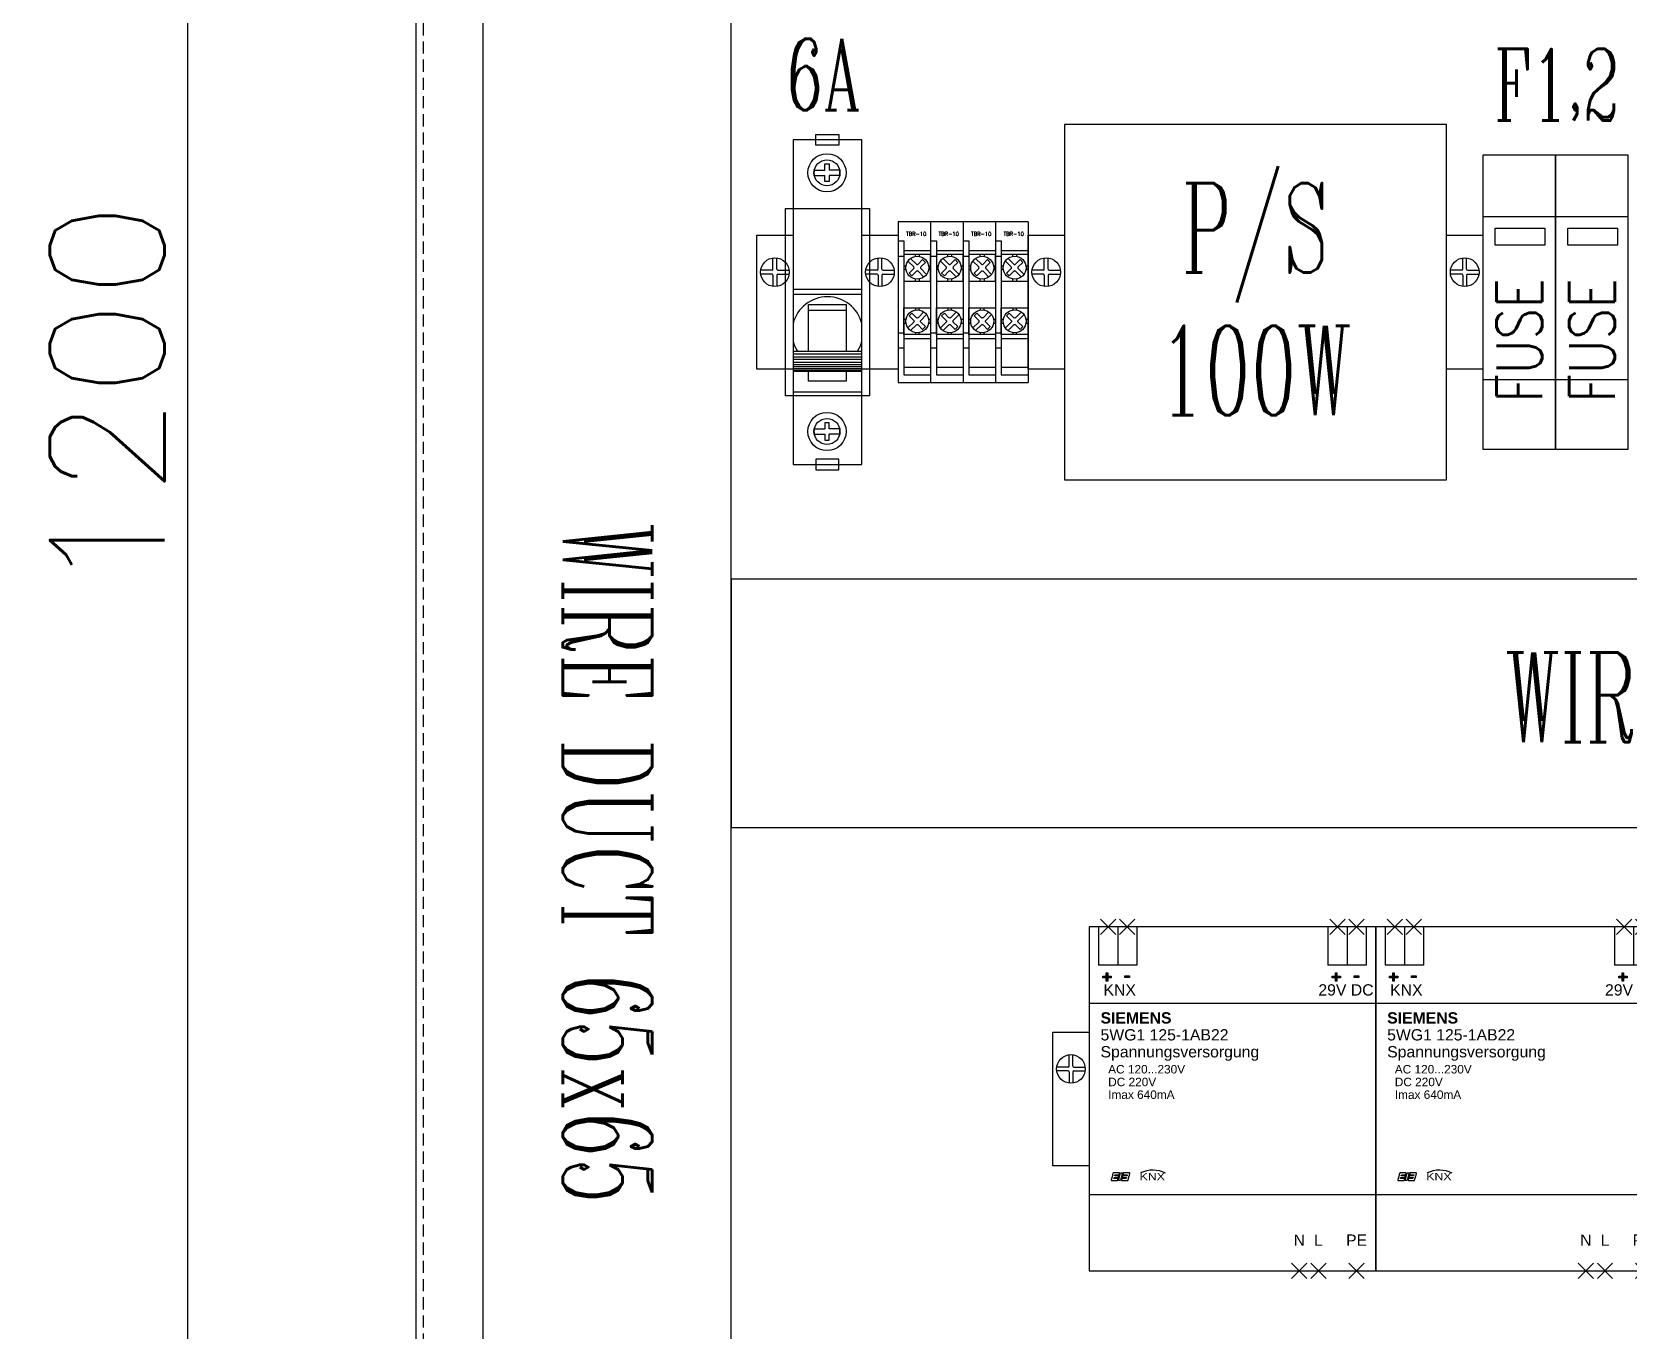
# Model space of a CAD drawing. Header units: millimetres. Extents: x 21506 to 58194, y 6783 to 13041.
# Drawn here: x 23497.2 to 23914.8, y 7715 to 8054.7 of the extents above; entities that cross this region are included whole.
import ezdxf
from ezdxf.enums import TextEntityAlignment as Align

# ---------------------------------------------------------------- set-up
doc = ezdxf.new("R2010")
doc.units = ezdxf.units.MM
doc.linetypes.add('HIDDEN', pattern=[9.525, 6.35, -3.175])
doc.layers.add('TEXT', color=11, linetype='Continuous')
doc.styles.add('ARIAL', font='arial.ttf')
doc.styles.add('ARIALB', font='arialbd.ttf')
doc.styles.add('CHINA', font='ROMANC.SHX', dxfattribs={"width": 0.8, "bigfont": 'stsl.shx'})
doc.styles.add('SANSSERIF', font='')
doc.styles.get("Standard").update_dxf_attribs({"font": ''})
doc.styles.add('STSL', font='simplex', dxfattribs={"bigfont": 'STSL.SHX'})
doc.styles.add('文字-水平', font='txt.shx', dxfattribs={"bigfont": 'ccad.shx'})
doc.styles.get('SANSSERIF').set_extended_font_data('SansSerif')
doc.styles.get('Standard').set_extended_font_data('MingLiU')
doc.dimstyles.get("Standard").update_dxf_attribs({"dimtxt": 0.18, "dimasz": 0.18, "dimexe": 0.18, "dimexo": 0.0625, "dimgap": 0.09, "dimtad": 0, "dimtih": 1, "dimtoh": 1, "dimdec": 4, "dimzin": 0, "dimdsep": 46, "dimtxsty": 'Standard', "dimcen": 0.09, "dimadec": 0, "dimazin": 0, "dimtfac": 1, "dimtdec": 4, "dimtofl": 0, "dimtmove": 0, "dimatfit": 3, "dimfxl": 1, "dimtolj": 1, "dimtzin": 0, "dimarcsym": 0})

# ---------------------------------------------------------------- blocks, each defined once
blk = doc.blocks.new('C60')
for p, q in [((5.48, 33.85), (5.48, 33.85)), ((5.48, 33.85), (5.48, 33.85)), ((5.55, 34.55), (5.55, 34.55)), ((5.55, 34.55), (5.55, 34.55)), ((5.55, 34.55), (8.28, 34.55)), ((8.28, 36.15), (9.48, 36.15)), ((8.28, 34.55), (8.28, 36.15)), ((8.28, 36.15), (8.28, 36.15)), ((8.28, 34.55), (8.28, 34.55)), ((9.48, 36.15), (9.48, 34.55)), ((9.48, 36.15), (9.48, 36.15)), ((12.21, 34.55), (9.48, 34.55)), ((9.48, 34.55), (9.48, 34.55)), ((12.21, 34.55), (12.21, 34.55)), ((12.21, 34.55), (12.21, 34.55)), ((12.21, 34.55), (12.21, 34.55)), ((12.28, 33.85), (12.28, 33.85)), ((12.28, 33.85), (12.28, 33.85)), ((12.28, 33.85), (12.28, 33.85)), ((12.28, 33.85), (12.28, 33.85)), ((5.55, 33.15), (5.55, 33.15)), ((5.55, 33.15), (8.28, 33.15)), ((5.55, 33.15), (5.55, 33.15)), ((8.28, 33.15), (8.28, 33.15)), ((8.28, 31.55), (8.28, 33.15)), ((9.48, 31.55), (8.28, 31.55)), ((8.28, 31.55), (8.28, 31.55)), ((12.21, 33.15), (9.48, 33.15)), ((9.48, 33.15), (9.48, 31.55)), ((9.48, 33.15), (9.48, 33.15)), ((9.48, 31.55), (9.48, 31.55)), ((12.21, 33.15), (12.21, 33.15)), ((0, 3.43), (18, 3.43)), ((0, 2.06), (18, 2.06)), ((4.07, -2.13), (13.93, -2.13)), ((0, -12.86), (18, -12.86)), ((0, -13.53), (18, -13.53)), ((0, -14.29), (18, -14.29)), ((0, -14.88), (18, -14.88)), ((0, -15.69), (18, -15.69)), ((0, -16.34), (18, -16.34)), ((0, -16.86), (18, -16.86)), ((0, -17.34), (18, -17.34)), ((0, -17.8), (18, -17.8)), ((0, -18.05), (18, -18.05)), ((0, -23.5), (18, -23.5)), ((5.55, -33.15), (5.55, -33.15)), ((5.55, -33.15), (8.28, -33.15)), ((5.55, -33.15), (5.55, -33.15)), ((8.28, -31.55), (8.28, -33.15)), ((9.48, -31.55), (8.28, -31.55)), ((8.28, -31.55), (8.28, -31.55)), ((8.28, -33.15), (8.28, -33.15)), ((9.48, -33.15), (9.48, -31.55)), ((9.48, -31.55), (9.48, -31.55)), ((12.21, -33.15), (9.48, -33.15)), ((9.48, -33.15), (9.48, -33.15)), ((12.21, -33.15), (12.21, -33.15)), ((5.48, -33.85), (5.48, -33.85)), ((5.48, -33.85), (5.48, -33.85)), ((5.55, -34.55), (5.55, -34.55)), ((5.55, -34.55), (5.55, -34.55)), ((5.55, -34.55), (8.28, -34.55)), ((8.28, -34.55), (8.28, -34.55)), ((8.28, -34.55), (8.28, -36.15)), ((8.28, -36.15), (9.48, -36.15)), ((8.28, -36.15), (8.28, -36.15)), ((12.21, -34.55), (9.48, -34.55)), ((9.48, -36.15), (9.48, -34.55)), ((9.48, -34.55), (9.48, -34.55)), ((9.48, -36.15), (9.48, -36.15)), ((12.21, -34.55), (12.21, -34.55)), ((12.21, -34.55), (12.21, -34.55)), ((12.21, -34.55), (12.21, -34.55)), ((12.28, -33.85), (12.28, -33.85)), ((12.28, -33.85), (12.28, -33.85)), ((12.28, -33.85), (12.28, -33.85)), ((12.28, -33.85), (12.28, -33.85))]:
    blk.add_line(p, q)
for points in [[(0, -42.5), (18, -42.5), (18, 42.5), (0, 42.5)], [(6, 43.9), (12, 43.9), (12, 41.1), (6, 41.1)], [(6, -43.9), (12, -43.9), (12, -41.1), (6, -41.1)]]:
    blk.add_lwpolyline(points, close=True)
at = {"color": 1}
blk.add_lwpolyline([(-2, 24.5), (20, 24.5), (20, -24.5), (-2, -24.5)], close=True, dxfattribs=at)
for points in [[(4.07, -12.86), (4.07, -0.59), (13.93, -0.59), (13.93, -12.86)], [(13.93, -18.05), (13.93, -20.64), (4.07, -20.64), (4.07, -18.05)]]:
    blk.add_lwpolyline(points)
for centre, radius in [((8.88, 33.85), 5), ((8.88, 33.85), 3.4), ((8.88, -33.85), 5), ((8.88, -33.85), 3.4)]:
    blk.add_circle(centre, radius)
for centre, radius, start, end in [((8.88, 33.85), 3.4, 11.8811, 11.8811), ((8.88, 33.85), 3.4, 168.1188, 180), ((8.88, 33.85), 3.4, 180, 191.8812), ((8.88, 33.85), 3.4, 0, 11.8812), ((8.88, 33.85), 3.4, 348.1189, 0), ((9, -7.89), 9.3, 14.5926, 165.4074), ((9, -7.89), 9.3, 194.5926, 212.2859), ((9, -7.89), 9.3, 327.7141, 345.4074), ((8.88, -33.85), 3.4, 348.1189, 348.1189), ((8.88, -33.85), 3.4, 168.1188, 180), ((8.88, -33.85), 3.4, 0, 11.8811), ((8.88, -33.85), 3.4, 180, 191.8812), ((8.88, -33.85), 3.4, 348.1188, 360)]:
    blk.add_arc(centre, radius, start, end)
blk = doc.blocks.new('A$C45AF2F0C')
for points in [[(3.6, 79.08), (4.5, 79.08), (4.5, 79.96), (4.87, 79.96), (4.87, 79.08), (5.76, 79.08), (5.76, 78.7), (4.87, 78.7), (4.87, 77.82), (4.5, 77.82), (4.5, 78.7), (3.6, 78.7)], [(63.6, 79.08), (64.5, 79.08), (64.5, 79.96), (64.87, 79.96), (64.87, 79.08), (65.76, 79.08), (65.76, 78.7), (64.87, 78.7), (64.87, 77.82), (64.5, 77.82), (64.5, 78.7), (63.6, 78.7)], [(9.34, 78.75), (9.34, 79.16), (10.56, 79.16), (10.56, 78.75)], [(69.34, 78.75), (69.34, 79.16), (70.56, 79.16), (70.56, 78.75)]]:
    blk.add_hatch(color=250).paths.add_polyline_path(points)
at = {"color": 7}
for p, q in [((75, 92), (0, 92)), ((0, 92), (0, 2)), ((75, 2), (75, 92)), ((75, 72), (0, 72)), ((0, 22), (75, 22)), ((0, 2), (75, 2))]:
    blk.add_line(p, q, dxfattribs=at)
at = {"color": 0}
for p, q in [((2.5, 92), (2.5, 82)), ((2.5, 92), (2.5, 82)), ((2.5, 92), (2.5, 82)), ((62.5, 92), (62.5, 82)), ((62.5, 92), (62.5, 82)), ((62.5, 92), (62.5, 82)), ((12.5, 82), (2.5, 82)), ((72.5, 82), (62.5, 82))]:
    blk.add_line(p, q, dxfattribs=at)
at = {"linetype": 'Continuous'}
for p, q in [((7, 90), (3, 94)), ((7, 94), (3, 90)), ((12, 90), (8, 94)), ((12, 94), (8, 90)), ((67, 90), (63, 94)), ((67, 94), (63, 90)), ((72, 90), (68, 94)), ((72, 94), (68, 90)), ((57, 0), (53, 4)), ((57, 4), (53, 0)), ((62, 0), (58, 4)), ((62, 4), (58, 0)), ((72, 0), (68, 4)), ((72, 4), (68, 0))]:
    blk.add_line(p, q, dxfattribs=at)
at = {"color": 0, "linetype": 'Continuous'}
for p, q in [((7.5, 92), (7.5, 82)), ((12.5, 92), (12.5, 82)), ((67.5, 92), (67.5, 82)), ((72.5, 92), (72.5, 82))]:
    blk.add_line(p, q, dxfattribs=at)
at = {"color": 7}
for points in [[(3.6, 79.08), (4.5, 79.08), (4.5, 79.96), (4.87, 79.96), (4.87, 79.08), (5.76, 79.08), (5.76, 78.7), (4.87, 78.7), (4.87, 77.82), (4.5, 77.82), (4.5, 78.7), (3.6, 78.7), (3.6, 79.08)], [(63.6, 79.08), (64.5, 79.08), (64.5, 79.96), (64.87, 79.96), (64.87, 79.08), (65.76, 79.08), (65.76, 78.7), (64.87, 78.7), (64.87, 77.82), (64.5, 77.82), (64.5, 78.7), (63.6, 78.7), (63.6, 79.08)], [(69.34, 78.75), (69.34, 79.16), (70.56, 79.16), (70.56, 78.75), (69.34, 78.75)]]:
    blk.add_lwpolyline(points, dxfattribs=at)
blk.add_lwpolyline([(9.34, 78.75), (9.34, 79.16), (10.56, 79.16), (10.56, 78.75)], close=True, dxfattribs=at)
at = {"linetype": 'Continuous'}
for points in [[(6.66, 26.88), (6.73, 27.13), (7.85, 27.13), (7.98, 27.62), (6.38, 27.62, 0.339353), (6.26, 27.53), (6.04, 26.72, 0.287252), (6.06, 26.67), (6.1, 26.64), (6.02, 26.59, 0.197485), (6, 26.56), (5.8, 25.81, 0.493258), (5.92, 25.65), (7.46, 25.65), (7.59, 26.14), (6.46, 26.14), (6.53, 26.39), (7.65, 26.39), (7.79, 26.88)], [(10.36, 26.64), (10.43, 26.68, 0.197485), (10.46, 26.71), (10.67, 27.5, 0.493258), (10.57, 27.62), (9, 27.62), (8.87, 27.13), (9.99, 27.13), (9.93, 26.88), (8.8, 26.88), (8.67, 26.39), (9.79, 26.39), (9.73, 26.14), (8.6, 26.14), (8.47, 25.65), (10.09, 25.65, 0.339353), (10.19, 25.72), (10.41, 26.55, 0.287252), (10.4, 26.6)]]:
    blk.add_lwpolyline(points, format="xyb", close=True, dxfattribs=at)
blk.add_lwpolyline([(7.7, 25.65), (8.23, 27.62), (8.76, 27.62), (8.23, 25.65), (7.7, 25.65)], dxfattribs=at)
blk.add_arc((16.69, 20.78), 7.57, 63.7783, 115.2878)
at = {"color": 7}
for s, height, style, p in [('KNX', 2.954, 'ARIAL', (3.78, 74.04)), ('29V DC', 2.954, 'ARIAL', (60, 74.04)), ('SIEMENS', 2.954, 'ARIALB', (3, 66.72)), ('5WG1 125-1AB22', 2.954, 'ARIAL', (3, 62.29)), ('Spannungsversorgung', 2.954, 'ARIAL', (3, 57.86)), ('AC 120...230V ', 2.2155, 'ARIAL', (5, 53.65)), ('DC 220V', 2.216, 'ARIAL', (5, 50.32)), ('Imax 640mA', 2.216, 'ARIAL', (5, 47))]:
    blk.add_text(s, height=height, dxfattribs=dict(at, style=style)).set_placement(p)
at = {"style": 'SANSSERIF', "width": 1.2}
blk.add_text('KNX   ', height=1.916, dxfattribs=at).set_placement((13.24, 26.67), align=Align.MIDDLE_LEFT)
at = {"color": 7, "style": 'ARIAL'}
for s, height, p in [('N', 2.95, (55, 8.56)), ('L', 2.95, (60, 8.56)), ('PE', 2.954, (70, 8.56))]:
    blk.add_text(s, height=height, dxfattribs=at).set_placement(p, align=Align.CENTER)
blk = doc.blocks.new('A$C087F36CE')
at = {"ltscale": 0.5}
blk.add_lwpolyline([(0, 0), (100, 0), (100, 93), (0, 93)], close=True, dxfattribs=at)
at = {"layer": 'TEXT', "color": 6, "style": 'CHINA', "width": 0.6}
for s, p in [('P/S', (49.94, 54.23)), ('100W', (49.94, 16.89))]:
    blk.add_text(s, height=23.41, dxfattribs=at).set_placement(p, align=Align.CENTER)
blk = doc.blocks.new('MLIBFUSI')
for p, q in [((0, 38.5), (0, -38.5)), ((19, 38.5), (0, 38.5)), ((19, -38.5), (19, 38.5)), ((19, 22.29), (0, 22.29)), ((19, -20.34), (0, -20.34)), ((0, -38.5), (19, -38.5))]:
    blk.add_line(p, q)
blk.add_lwpolyline([(3.21, 19.4), (16.19, 19.4), (16.19, 14.91), (3.21, 14.91)], close=True)
at = {"layer": 'TEXT', "style": 'STSL', "width": 0.8}
blk.add_text('FUSE', height=12, rotation=90, dxfattribs=at).set_placement((15.55, -26.24))
blk = doc.blocks.new('MLIBTB1C')
at = {"color": 1}
for p, q in [((4.25, 8.59), (4.25, 11.55)), ((4.25, 8.59), (4.25, 11.55)), ((5.25, 8.59), (5.25, 11.55)), ((5.25, 8.59), (5.25, 11.55)), ((4, 8.34), (1.03, 8.34)), ((4, 8.34), (1.03, 8.34)), ((4, 7.34), (1.03, 7.34)), ((4, 7.34), (1.03, 7.34)), ((4.25, 7.09), (4.25, 4.12)), ((4.25, 7.09), (4.25, 4.12)), ((5.25, 7.09), (5.25, 4.12)), ((5.25, 7.09), (5.25, 4.12)), ((5.5, 8.34), (8.47, 8.34)), ((5.5, 8.34), (8.47, 8.34)), ((5.5, 7.34), (8.47, 7.34)), ((5.5, 7.34), (8.47, 7.34))]:
    blk.add_line(p, q, dxfattribs=at)
blk.add_lwpolyline([(9.5, 17.5), (9.5, -17.5), (0, -17.5), (0, 17.5)], close=True, dxfattribs=at)
blk.add_lwpolyline([(9.5, 17.5), (9.5, -17.5), (0, -17.5), (0, 17.5)], close=True, dxfattribs=at)
blk.add_circle((4.75, 7.84), 3.75, dxfattribs=at)
blk.add_circle((4.75, 7.84), 3.75, dxfattribs=at)
for centre, start, end in [((4, 8.59), 270, 0), ((4, 8.59), 270, 0), ((5.5, 8.59), 180, 270), ((5.5, 8.59), 180, 270), ((4, 7.09), 0, 90), ((4, 7.09), 0, 90), ((5.5, 7.09), 90, 180), ((5.5, 7.09), 90, 180)]:
    blk.add_arc(centre, 0.25, start, end, dxfattribs=at)
blk = doc.blocks.new('MLIBTB4A')
for p, q in [((8.5, 21), (0, 21)), ((0, 21), (0, -21)), ((8.5, 21), (8.5, -21)), ((0, 16), (1.5, 16)), ((1.5, 16), (1.5, -19)), ((1.5, 13.5), (8.5, 13.5)), ((0, 12), (1.5, 12)), ((0, -8), (1.5, -8)), ((0, -12), (1.5, -12)), ((1.5, -9.5), (8.5, -9.5)), ((1.5, -17), (8.5, -17)), ((1.5, -19), (8.5, -19)), ((8.5, -19), (8.5, -21)), ((0, -21), (8.5, -21))]:
    blk.add_line(p, q)
for points in [[(1.5, 5.5), (8.5, 5.5), (8.5, 12.5), (1.5, 12.5)], [(1.5, -1.5), (8.5, -1.5), (8.5, -8.5), (1.5, -8.5)]]:
    blk.add_lwpolyline(points, close=True)
for points in [[(1.5, 9.5), (2.04, 9.5)], [(2.04, 8.5), (1.5, 8.5)], [(4.5, 11.96), (4.5, 12.5)], [(5.5, 12.5), (5.5, 11.96)], [(7.96, 9.5), (8.5, 9.5)], [(8.5, 8.5), (7.96, 8.5)], [(4.5, 5.5), (4.5, 6.04)], [(5.5, 6.04), (5.5, 5.5)], [(4.5, -1.5), (4.5, -2.04)], [(5.5, -2.04), (5.5, -1.5)], [(2.04, -4.5), (1.5, -4.5)], [(1.5, -5.5), (2.04, -5.5)], [(4.5, -7.96), (4.5, -8.5)], [(5.5, -8.5), (5.5, -7.96)], [(8.5, -4.5), (7.96, -4.5)], [(7.96, -5.5), (8.5, -5.5)]]:
    blk.add_lwpolyline(points)
for points in [[(6.74, 6.55), (5.21, 8.08, 0.414214), (4.79, 8.08), (3.59, 6.88), (2.88, 7.59), (4.08, 8.79, 0.414214), (4.08, 9.21), (2.55, 10.74)], [(3.26, 11.45), (4.79, 9.92, 0.414214), (5.21, 9.92), (6.41, 11.12), (7.12, 10.41), (5.92, 9.21, 0.414214), (5.92, 8.79), (7.45, 7.26)], [(6.74, -2.55), (5.21, -4.08, -0.414214), (4.79, -4.08), (3.59, -2.88), (2.88, -3.59), (4.08, -4.79, -0.414214), (4.08, -5.21), (2.55, -6.74)], [(3.26, -7.45), (4.79, -5.92, -0.414214), (5.21, -5.92), (6.41, -7.12), (7.12, -6.41), (5.92, -5.21, -0.414214), (5.92, -4.79), (7.45, -3.26)]]:
    blk.add_lwpolyline(points, format="xyb")
for centre in [(5, 9), (5, -5)]:
    blk.add_circle(centre, 3)
at = {"style": '文字-水平'}
blk.add_text('TBR-10', height=1, dxfattribs=at).set_placement((2.08, 17.36))
blk = doc.blocks.new('*D94')
at = {"color": 3, "lineweight": -2, "ltscale": 0.5}
for p, q in [((23589.63, 8559.01), (23533.87, 8559.01)), ((23537.87, 8541.01), (23537.87, 7377.01)), ((23589.63, 7359.01), (23533.87, 7359.01))]:
    blk.add_line(p, q, dxfattribs=at)
at = {"color": 3}
for points in [[(23540.87, 8541.01), (23534.87, 8541.01), (23537.87, 8559.01)], [(23534.87, 7377.01), (23540.87, 7377.01), (23537.87, 7359.01)]]:
    blk.add_solid(points, dxfattribs=at)
at = {"layer": 'Defpoints', "color": 0}
for p in [(23597.63, 8559.01), (23537.87, 7359.01), (23597.63, 7359.01)]:
    blk.add_point(p, dxfattribs=at)
at = {"color": 3, "insert": (23516.87, 7959.01), "char_height": 30, "attachment_point": 5, "rotation": 90, "style": 'STSL'}
blk.add_mtext('\\A1;1200', dxfattribs=at)

msp = doc.modelspace()

# ---------------------------------------------------------------- linework, layer by layer
msp.add_lwpolyline([(23597.631, 7359.006), (24397.631, 7359.006), (24397.631, 8559.006), (23597.631, 8559.006)], close=True)
at = {"color": 5, "linetype": 'HIDDEN', "ltscale": 0.5}
msp.add_lwpolyline([(23599.592, 7360.966), (24395.671, 7360.966), (24395.671, 8557.045), (23599.592, 8557.045)], close=True, dxfattribs=at)
at = {"color": 4}
for points in [[(23615.131, 8549.327), (23615.131, 7379.486), (23680.131, 7379.486), (23680.131, 8549.327)], [(23680.131, 7846.506), (24315.131, 7846.506), (24315.131, 7911.506), (23680.131, 7911.506)]]:
    msp.add_lwpolyline(points, close=True, dxfattribs=at)

# ---------------------------------------------------------------- block references
for name, p in [('C60', (23696.344, 7984.005)), ('MLIBFUSI', (23876.844, 7984.006)), ('MLIBFUSI', (23895.844, 7984.006)), ('MLIBTB4A', (23723.844, 7984.005)), ('MLIBTB4A', (23732.344, 7984.005)), ('MLIBTB4A', (23740.844, 7984.005)), ('MLIBTB4A', (23749.344, 7984.005)), ('MLIBTB1C', (23686.844, 7984.006)), ('MLIBTB1C', (23714.344, 7984.005)), ('MLIBTB1C', (23757.844, 7984.005)), ('MLIBTB1C', (23867.344, 7984.006)), ('A$C45AF2F0C', (23773.804, 7728.505)), ('A$C45AF2F0C', (23848.804, 7728.505)), ('MLIBTB1C', (23764.304, 7775.505))]:
    msp.add_blockref(name, p)
at = {"ltscale": 0.5}
msp.add_blockref('A$C087F36CE', (23767.344, 7937.505), dxfattribs=at)

# ---------------------------------------------------------------- texts
at = {"layer": 'TEXT', "style": 'CHINA', "width": 0.6}
for s, p in [('6A', (23704.31, 8043.567)), ('F1,2', (23896.217, 8040.888))]:
    msp.add_text(s, height=18.7281, dxfattribs=at).set_placement(p, align=Align.MIDDLE)
at = {"layer": 'TEXT', "color": 4, "style": 'CHINA', "width": 0.6}
msp.add_text('WIRE DUCT 65x65', height=23.41011, rotation=270, dxfattribs=at).set_placement((23636.073, 7837.124), align=Align.CENTER)
msp.add_text('WIRE DUCT 65x65', height=23.41011, dxfattribs=at).set_placement((23971.733, 7868.887), align=Align.CENTER)

# ---------------------------------------------------------------- dimensions: what is measured, and where the dimension line sits
at = {"ltscale": 0.5}
dim = msp.add_linear_dim(base=(23537.865, 7359.006), p1=(23597.631, 8559.006), p2=(23597.631, 7359.006), angle=90, dimstyle='Standard', override={"dimscale": 2, "dimtxt": 15, "dimasz": 9, "dimexe": 2, "dimexo": 4, "dimgap": 3, "dimtad": 1, "dimtih": 0, "dimtoh": 0, "dimdec": 1, "dimzin": 8, "dimtxsty": 'STSL', "dimcen": 0, "dimclrd": 3, "dimclre": 3, "dimclrt": 3, "dimtdec": 1, "dimtix": 1, "dimfxl": 1.5}, dxfattribs=at)
dim.commit()
dim.dimension.update_dxf_attribs({"geometry": '*D94', "text_midpoint": (23516.865, 7959.006)})

doc.saveas('drawing.dxf')
